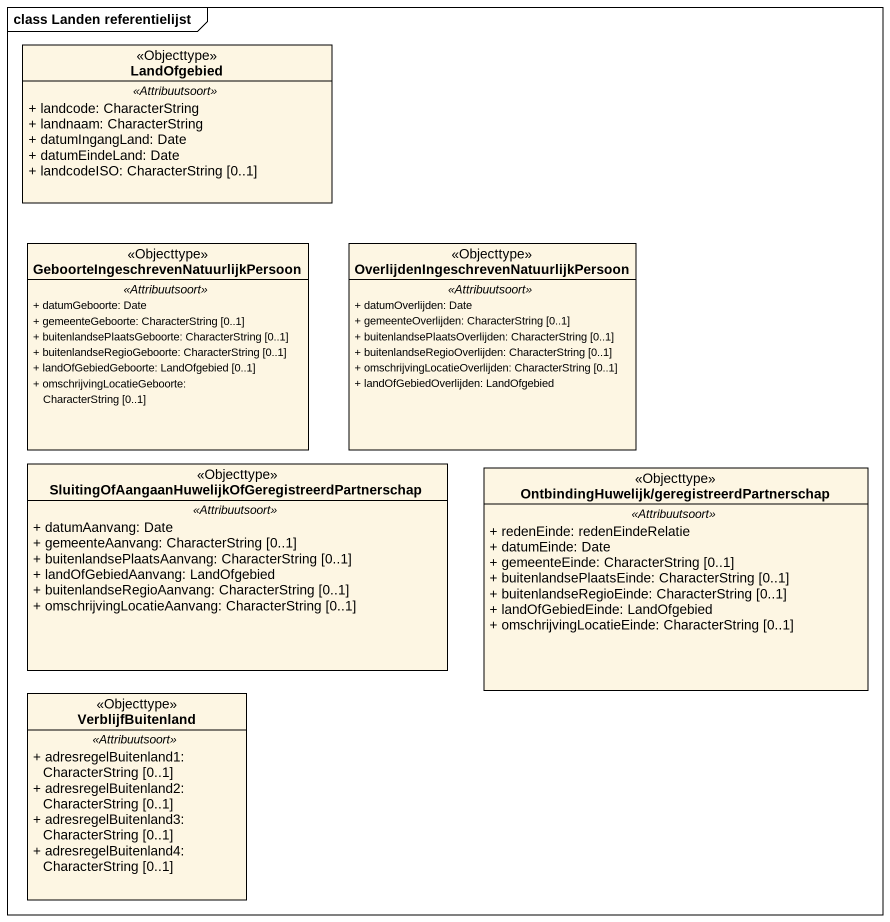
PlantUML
@startuml
mainframe class Landen referentielijst
hide circle
hide empty members
skinparam classAttributeIconSize 0
class LandOfgebied <<Objecttype>> {
  .. <<Attribuutsoort>> ..
  + landcode: CharacterString
  + landnaam: CharacterString
  + datumIngangLand: Date
  + datumEindeLand: Date
  + landcodeISO: CharacterString [0..1]
}
class "GeboorteIngeschrevenNatuurlijkPersoon" as GeboorteIngeschrevenNatuurli <<Objecttype>> {
  .. <<Attribuutsoort>> ..
  + datumGeboorte: Date
  + gemeenteGeboorte: CharacterString [0..1]
  + buitenlandsePlaatsGeboorte: CharacterString [0..1]
  + buitenlandseRegioGeboorte: CharacterString [0..1]
  + landOfGebiedGeboorte: LandOfgebied [0..1]
  + omschrijvingLocatieGeboorte: CharacterString [0..1]
}
class "OverlijdenIngeschrevenNatuurlijkPersoon" as OverlijdenIngeschrevenNatuur <<Objecttype>> {
  .. <<Attribuutsoort>> ..
  + datumOverlijden: Date
  + gemeenteOverlijden: CharacterString [0..1]
  + buitenlandsePlaatsOverlijden: CharacterString [0..1]
  + buitenlandseRegioOverlijden: CharacterString [0..1]
  + omschrijvingLocatieOverlijden: CharacterString [0..1]
  + landOfGebiedOverlijden: LandOfgebied
}
class "SluitingOfAangaanHuwelijkOfGeregistreerdPartnerschap" as SluitingOfAangaanHuwelijkOfG <<Objecttype>> {
  .. <<Attribuutsoort>> ..
  + datumAanvang: Date
  + gemeenteAanvang: CharacterString [0..1]
  + buitenlandsePlaatsAanvang: CharacterString [0..1]
  + landOfGebiedAanvang: LandOfgebied
  + buitenlandseRegioAanvang: CharacterString [0..1]
  + omschrijvingLocatieAanvang: CharacterString [0..1]
}
class "OntbindingHuwelijk/geregistreerdPartnerschap" as OntbindingHuwelijk <<Objecttype>> {
  .. <<Attribuutsoort>> ..
  + redenEinde: redenEindeRelatie
  + datumEinde: Date
  + gemeenteEinde: CharacterString [0..1]
  + buitenlandsePlaatsEinde: CharacterString [0..1]
  + buitenlandseRegioEinde: CharacterString [0..1]
  + landOfGebiedEinde: LandOfgebied
  + omschrijvingLocatieEinde: CharacterString [0..1]
}
class VerblijfBuitenland <<Objecttype>> {
  .. <<Attribuutsoort>> ..
  + adresregelBuitenland1: CharacterString [0..1]
  + adresregelBuitenland2: CharacterString [0..1]
  + adresregelBuitenland3: CharacterString [0..1]
  + adresregelBuitenland4: CharacterString [0..1]
}
@enduml
